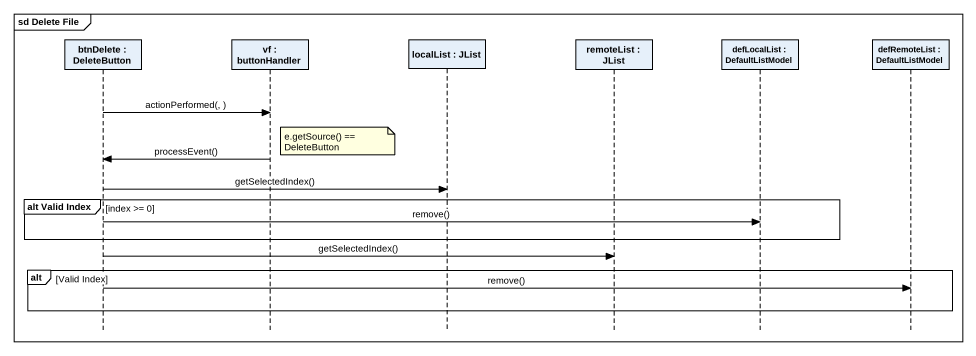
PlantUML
@startuml
mainframe sd Delete File
hide footbox
participant "btnDelete : DeleteButton" as btnDelete
participant "vf : buttonHandler" as vf
participant "localList : JList" as localList
participant "remoteList : JList" as remoteList
participant "defLocalList : DefaultListModel" as defLocalList
participant "defRemoteList : DefaultListModel" as defRemoteList

btnDelete -> vf : actionPerformed(, )
note right of vf : e.getSource() == DeleteButton
vf -> btnDelete : processEvent()
btnDelete -> localList : getSelectedIndex()
group alt Valid Index [index >= 0]
  btnDelete -> defLocalList : remove()
end
btnDelete -> remoteList : getSelectedIndex()
alt Valid Index
  btnDelete -> defRemoteList : remove()
end
@enduml
